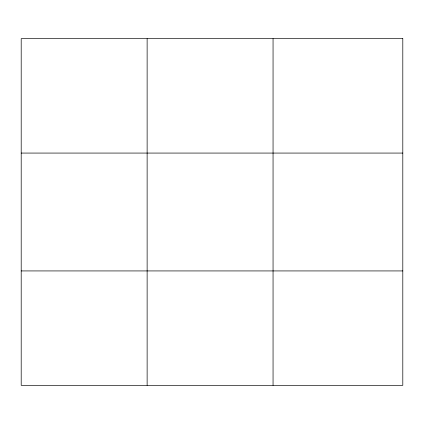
<?xml version="1.0" encoding="UTF-8"?>
<svg xmlns="http://www.w3.org/2000/svg" width="424" height="424" viewBox="0 0 424 424"><rect width="100%" height="100%" fill="white"/><g stroke="black" fill="none" stroke-linecap="round" stroke-linejoin="round"><path stroke-width="0.64" d="M147.128 38.669L147.128 385.331M273.056 38.669L273.056 385.331M21.2 153.069L402.8 153.069M21.2 270.931L402.8 270.931M402.8 38.669L402.8 385.331L21.2 385.331L21.2 38.669L402.8 38.669"/></g></svg>
